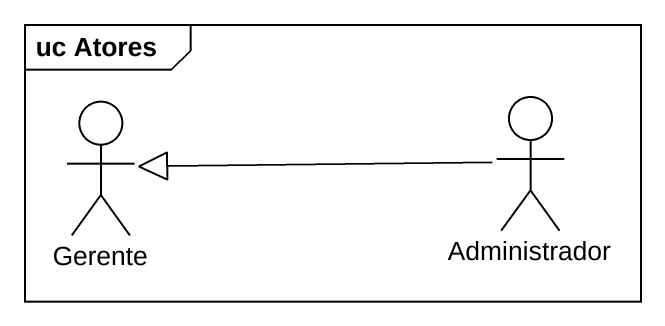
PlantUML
@startuml
mainframe uc Atores
actor Gerente
actor Administrador
Administrador -left-|> Gerente
@enduml
